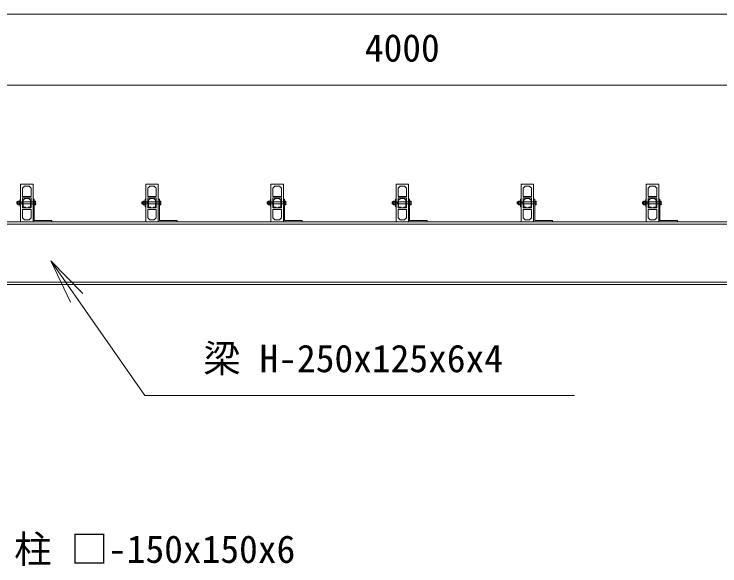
# Model space of a CAD drawing. Units: millimetres at full size, sheet at 1:60; details may follow other scales. Extents: x -1200 to 26400, y -900 to 18720.
# Drawn here: x 4029 to 6850, y 6013 to 8215 of the extents above; entities that cross this region are included whole.
import ezdxf
from ezdxf.enums import TextEntityAlignment as Align

# ---------------------------------------------------------------- set-up
doc = ezdxf.new("R2010")
doc.units = ezdxf.units.MM
doc.header["$LTSCALE"] = 60
for name, color, linetype, lineweight in [('D-STR', 1, 'Continuous', 13), ('D-STR-DIM', 7, 'Continuous', 13), ('D-STR-HTXT', 7, 'Continuous', 13)]:
    doc.layers.add(name, color=color, linetype=linetype, lineweight=lineweight)
doc.styles.add('ＭＳ ゴシック', font='')
doc.styles.get('ＭＳ ゴシック').set_extended_font_data('MS Gothic')

# ---------------------------------------------------------------- blocks, each defined once
blk = doc.blocks.new('open_arrow')
at = {"color": 0, "linetype": 'Continuous', "lineweight": -2}
blk.add_lwpolyline([(7.5, 1.25), (0, 0), (7.5, -1.25)], dxfattribs=at)

msp = doc.modelspace()

# ---------------------------------------------------------------- linework, layer by layer
at = {"layer": 'D-STR'}
for p, q in [((4055.37, 7386.49), (4055.37, 7536.49)), ((4055.37, 7536.49), (4105.37, 7536.49)), ((4105.37, 7536.49), (4105.37, 7386.49)), ((4555.37, 7386.49), (4555.37, 7536.49)), ((4555.37, 7536.49), (4605.37, 7536.49)), ((4605.37, 7536.49), (4605.37, 7386.49)), ((5055.37, 7386.49), (5055.37, 7536.49)), ((5055.37, 7536.49), (5105.37, 7536.49)), ((5105.37, 7536.49), (5105.37, 7386.49)), ((5555.37, 7386.49), (5555.37, 7536.49)), ((5555.37, 7536.49), (5605.37, 7536.49)), ((5605.37, 7536.49), (5605.37, 7386.49)), ((6055.37, 7386.49), (6055.37, 7536.49)), ((6055.37, 7536.49), (6105.37, 7536.49)), ((6105.37, 7536.49), (6105.37, 7386.49)), ((6555.37, 7386.49), (6555.37, 7536.49)), ((6555.37, 7536.49), (6605.37, 7536.49)), ((6605.37, 7536.49), (6605.37, 7386.49)), ((4071.37, 7528.49), (4063.37, 7520.49)), ((4063.37, 7520.49), (4063.37, 7487.49)), ((4089.37, 7528.49), (4071.37, 7528.49)), ((4097.37, 7520.49), (4089.37, 7528.49)), ((4097.37, 7487.49), (4097.37, 7520.49)), ((4571.37, 7528.49), (4563.37, 7520.49)), ((4563.37, 7520.49), (4563.37, 7487.49)), ((4589.37, 7528.49), (4571.37, 7528.49)), ((4597.37, 7520.49), (4589.37, 7528.49)), ((4597.37, 7487.49), (4597.37, 7520.49)), ((5071.37, 7528.49), (5063.37, 7520.49)), ((5063.37, 7520.49), (5063.37, 7487.49)), ((5089.37, 7528.49), (5071.37, 7528.49)), ((5097.37, 7520.49), (5089.37, 7528.49)), ((5097.37, 7487.49), (5097.37, 7520.49)), ((5571.37, 7528.49), (5563.37, 7520.49)), ((5563.37, 7520.49), (5563.37, 7487.49)), ((5589.37, 7528.49), (5571.37, 7528.49)), ((5597.37, 7520.49), (5589.37, 7528.49)), ((5597.37, 7487.49), (5597.37, 7520.49)), ((6071.37, 7528.49), (6063.37, 7520.49)), ((6063.37, 7520.49), (6063.37, 7487.49)), ((6089.37, 7528.49), (6071.37, 7528.49)), ((6097.37, 7520.49), (6089.37, 7528.49)), ((6097.37, 7487.49), (6097.37, 7520.49)), ((6571.37, 7528.49), (6563.37, 7520.49)), ((6563.37, 7520.49), (6563.37, 7487.49)), ((6589.37, 7528.49), (6571.37, 7528.49)), ((6597.37, 7520.49), (6589.37, 7528.49)), ((6597.37, 7487.49), (6597.37, 7520.49)), ((4053.37, 7476.49), (4055.37, 7476.49)), ((4053.37, 7446.49), (4053.37, 7476.49)), ((4055.37, 7476.49), (4055.37, 7446.49)), ((4063.37, 7487.49), (4097.37, 7487.49)), ((4063.37, 7441.49), (4063.37, 7481.49)), ((4063.37, 7481.49), (4097.37, 7481.49)), ((4072.72, 7478.92), (4065.92, 7472.12)), ((4088.02, 7478.92), (4072.72, 7478.92)), ((4094.82, 7472.12), (4088.02, 7478.92)), ((4097.37, 7481.49), (4097.37, 7441.49)), ((4109.87, 7476.49), (4105.37, 7476.49)), ((4105.37, 7476.49), (4105.37, 7386.49)), ((4109.87, 7390.99), (4109.87, 7476.49)), ((4553.37, 7476.49), (4555.37, 7476.49)), ((4553.37, 7446.49), (4553.37, 7476.49)), ((4555.37, 7476.49), (4555.37, 7446.49)), ((4563.37, 7487.49), (4597.37, 7487.49)), ((4563.37, 7441.49), (4563.37, 7481.49)), ((4563.37, 7481.49), (4597.37, 7481.49)), ((4572.72, 7478.92), (4565.92, 7472.12)), ((4588.02, 7478.92), (4572.72, 7478.92)), ((4594.82, 7472.12), (4588.02, 7478.92)), ((4597.37, 7481.49), (4597.37, 7441.49)), ((4609.87, 7476.49), (4605.37, 7476.49)), ((4605.37, 7476.49), (4605.37, 7386.49)), ((4609.87, 7390.99), (4609.87, 7476.49)), ((5053.37, 7476.49), (5055.37, 7476.49)), ((5053.37, 7446.49), (5053.37, 7476.49)), ((5055.37, 7476.49), (5055.37, 7446.49)), ((5063.37, 7487.49), (5097.37, 7487.49)), ((5063.37, 7441.49), (5063.37, 7481.49)), ((5063.37, 7481.49), (5097.37, 7481.49)), ((5072.72, 7478.92), (5065.92, 7472.12)), ((5088.02, 7478.92), (5072.72, 7478.92)), ((5094.82, 7472.12), (5088.02, 7478.92)), ((5097.37, 7481.49), (5097.37, 7441.49)), ((5109.87, 7476.49), (5105.37, 7476.49)), ((5105.37, 7476.49), (5105.37, 7386.49)), ((5109.87, 7390.99), (5109.87, 7476.49)), ((5553.37, 7476.49), (5555.37, 7476.49)), ((5553.37, 7446.49), (5553.37, 7476.49)), ((5555.37, 7476.49), (5555.37, 7446.49)), ((5563.37, 7487.49), (5597.37, 7487.49)), ((5563.37, 7441.49), (5563.37, 7481.49)), ((5563.37, 7481.49), (5597.37, 7481.49)), ((5572.72, 7478.92), (5565.92, 7472.12)), ((5588.02, 7478.92), (5572.72, 7478.92)), ((5594.82, 7472.12), (5588.02, 7478.92)), ((5597.37, 7481.49), (5597.37, 7441.49)), ((5609.87, 7476.49), (5605.37, 7476.49)), ((5605.37, 7476.49), (5605.37, 7386.49)), ((5609.87, 7390.99), (5609.87, 7476.49)), ((6053.37, 7476.49), (6055.37, 7476.49)), ((6053.37, 7446.49), (6053.37, 7476.49)), ((6055.37, 7476.49), (6055.37, 7446.49)), ((6063.37, 7487.49), (6097.37, 7487.49)), ((6063.37, 7441.49), (6063.37, 7481.49)), ((6063.37, 7481.49), (6097.37, 7481.49)), ((6072.72, 7478.92), (6065.92, 7472.12)), ((6088.02, 7478.92), (6072.72, 7478.92)), ((6094.82, 7472.12), (6088.02, 7478.92)), ((6097.37, 7481.49), (6097.37, 7441.49)), ((6109.87, 7476.49), (6105.37, 7476.49)), ((6105.37, 7476.49), (6105.37, 7386.49)), ((6109.87, 7390.99), (6109.87, 7476.49)), ((6553.37, 7476.49), (6555.37, 7476.49)), ((6553.37, 7446.49), (6553.37, 7476.49)), ((6555.37, 7476.49), (6555.37, 7446.49)), ((6563.37, 7487.49), (6597.37, 7487.49)), ((6563.37, 7441.49), (6563.37, 7481.49)), ((6563.37, 7481.49), (6597.37, 7481.49)), ((6572.72, 7478.92), (6565.92, 7472.12)), ((6588.02, 7478.92), (6572.72, 7478.92)), ((6594.82, 7472.12), (6588.02, 7478.92)), ((6597.37, 7481.49), (6597.37, 7441.49)), ((6609.87, 7476.49), (6605.37, 7476.49)), ((6605.37, 7476.49), (6605.37, 7386.49)), ((6609.87, 7390.99), (6609.87, 7476.49)), ((4039.87, 7464.41), (4061.87, 7464.41)), ((4039.87, 7458.58), (4061.87, 7458.58)), ((4040.96, 7465.49), (4040.96, 7457.49)), ((4044.57, 7467.99), (4045.15, 7469)), ((4044.57, 7454.99), (4044.57, 7467.99)), ((4045.15, 7453.99), (4044.57, 7454.99)), ((4045.15, 7469), (4050.79, 7469)), ((4050.79, 7465.25), (4045.15, 7465.25)), ((4045.15, 7457.74), (4050.79, 7457.74)), ((4050.79, 7453.99), (4045.15, 7453.99)), ((4050.79, 7469), (4051.37, 7467.99)), ((4051.37, 7454.99), (4050.79, 7453.99)), ((4051.37, 7469.49), (4053.37, 7469.49)), ((4051.37, 7453.49), (4051.37, 7469.49)), ((4051.37, 7467.99), (4051.37, 7454.99)), ((4053.37, 7453.49), (4051.37, 7453.49)), ((4053.37, 7469.49), (4053.37, 7453.49)), ((4055.37, 7446.49), (4053.37, 7446.49)), ((4061.87, 7465.49), (4061.87, 7457.49)), ((4061.87, 7464.41), (4065.62, 7465.49)), ((4061.87, 7458.58), (4065.62, 7457.49)), ((4065.92, 7472.12), (4065.92, 7444.07)), ((4094.82, 7444.07), (4094.82, 7472.12)), ((4114.68, 7465.25), (4109.87, 7465.25)), ((4109.87, 7457.74), (4114.68, 7457.74)), ((4539.87, 7464.41), (4561.87, 7464.41)), ((4539.87, 7458.58), (4561.87, 7458.58)), ((4540.96, 7465.49), (4540.96, 7457.49)), ((4544.57, 7467.99), (4545.15, 7469)), ((4544.57, 7454.99), (4544.57, 7467.99)), ((4545.15, 7453.99), (4544.57, 7454.99)), ((4545.15, 7469), (4550.79, 7469)), ((4550.79, 7465.25), (4545.15, 7465.25)), ((4545.15, 7457.74), (4550.79, 7457.74)), ((4550.79, 7453.99), (4545.15, 7453.99)), ((4550.79, 7469), (4551.37, 7467.99)), ((4551.37, 7454.99), (4550.79, 7453.99)), ((4551.37, 7469.49), (4553.37, 7469.49)), ((4551.37, 7453.49), (4551.37, 7469.49)), ((4551.37, 7467.99), (4551.37, 7454.99)), ((4553.37, 7453.49), (4551.37, 7453.49)), ((4553.37, 7469.49), (4553.37, 7453.49)), ((4555.37, 7446.49), (4553.37, 7446.49)), ((4561.87, 7465.49), (4561.87, 7457.49)), ((4561.87, 7464.41), (4565.62, 7465.49)), ((4561.87, 7458.58), (4565.62, 7457.49)), ((4565.92, 7472.12), (4565.92, 7444.07)), ((4594.82, 7444.07), (4594.82, 7472.12)), ((4614.68, 7465.25), (4609.87, 7465.25)), ((4609.87, 7457.74), (4614.68, 7457.74)), ((5039.87, 7464.41), (5061.87, 7464.41)), ((5039.87, 7458.58), (5061.87, 7458.58)), ((5040.96, 7465.49), (5040.96, 7457.49)), ((5044.57, 7467.99), (5045.15, 7469)), ((5044.57, 7454.99), (5044.57, 7467.99)), ((5045.15, 7453.99), (5044.57, 7454.99)), ((5045.15, 7469), (5050.79, 7469)), ((5050.79, 7465.25), (5045.15, 7465.25)), ((5045.15, 7457.74), (5050.79, 7457.74)), ((5050.79, 7453.99), (5045.15, 7453.99)), ((5050.79, 7469), (5051.37, 7467.99)), ((5051.37, 7454.99), (5050.79, 7453.99)), ((5051.37, 7469.49), (5053.37, 7469.49)), ((5051.37, 7453.49), (5051.37, 7469.49)), ((5051.37, 7467.99), (5051.37, 7454.99)), ((5053.37, 7453.49), (5051.37, 7453.49)), ((5053.37, 7469.49), (5053.37, 7453.49)), ((5055.37, 7446.49), (5053.37, 7446.49)), ((5061.87, 7465.49), (5061.87, 7457.49)), ((5061.87, 7464.41), (5065.62, 7465.49)), ((5061.87, 7458.58), (5065.62, 7457.49)), ((5065.92, 7472.12), (5065.92, 7444.07)), ((5094.82, 7444.07), (5094.82, 7472.12)), ((5114.68, 7465.25), (5109.87, 7465.25)), ((5109.87, 7457.74), (5114.68, 7457.74)), ((5539.87, 7464.41), (5561.87, 7464.41)), ((5539.87, 7458.58), (5561.87, 7458.58)), ((5540.96, 7465.49), (5540.96, 7457.49)), ((5544.57, 7467.99), (5545.15, 7469)), ((5544.57, 7454.99), (5544.57, 7467.99)), ((5545.15, 7453.99), (5544.57, 7454.99)), ((5545.15, 7469), (5550.79, 7469)), ((5550.79, 7465.25), (5545.15, 7465.25)), ((5545.15, 7457.74), (5550.79, 7457.74)), ((5550.79, 7453.99), (5545.15, 7453.99)), ((5550.79, 7469), (5551.37, 7467.99)), ((5551.37, 7454.99), (5550.79, 7453.99)), ((5551.37, 7469.49), (5553.37, 7469.49)), ((5551.37, 7453.49), (5551.37, 7469.49)), ((5551.37, 7467.99), (5551.37, 7454.99)), ((5553.37, 7453.49), (5551.37, 7453.49)), ((5553.37, 7469.49), (5553.37, 7453.49)), ((5555.37, 7446.49), (5553.37, 7446.49)), ((5561.87, 7465.49), (5561.87, 7457.49)), ((5561.87, 7464.41), (5565.62, 7465.49)), ((5561.87, 7458.58), (5565.62, 7457.49)), ((5565.92, 7472.12), (5565.92, 7444.07)), ((5594.82, 7444.07), (5594.82, 7472.12)), ((5614.68, 7465.25), (5609.87, 7465.25)), ((5609.87, 7457.74), (5614.68, 7457.74)), ((6039.87, 7464.41), (6061.87, 7464.41)), ((6039.87, 7458.58), (6061.87, 7458.58)), ((6040.96, 7465.49), (6040.96, 7457.49)), ((6044.57, 7467.99), (6045.15, 7469)), ((6044.57, 7454.99), (6044.57, 7467.99)), ((6045.15, 7453.99), (6044.57, 7454.99)), ((6045.15, 7469), (6050.79, 7469)), ((6050.79, 7465.25), (6045.15, 7465.25)), ((6045.15, 7457.74), (6050.79, 7457.74)), ((6050.79, 7453.99), (6045.15, 7453.99)), ((6050.79, 7469), (6051.37, 7467.99)), ((6051.37, 7454.99), (6050.79, 7453.99)), ((6051.37, 7469.49), (6053.37, 7469.49)), ((6051.37, 7453.49), (6051.37, 7469.49)), ((6051.37, 7467.99), (6051.37, 7454.99)), ((6053.37, 7453.49), (6051.37, 7453.49)), ((6053.37, 7469.49), (6053.37, 7453.49)), ((6055.37, 7446.49), (6053.37, 7446.49)), ((6061.87, 7465.49), (6061.87, 7457.49)), ((6061.87, 7464.41), (6065.62, 7465.49)), ((6061.87, 7458.58), (6065.62, 7457.49)), ((6065.92, 7472.12), (6065.92, 7444.07)), ((6094.82, 7444.07), (6094.82, 7472.12)), ((6114.68, 7465.25), (6109.87, 7465.25)), ((6109.87, 7457.74), (6114.68, 7457.74)), ((6539.87, 7464.41), (6561.87, 7464.41)), ((6539.87, 7458.58), (6561.87, 7458.58)), ((6540.96, 7465.49), (6540.96, 7457.49)), ((6544.57, 7467.99), (6545.15, 7469)), ((6544.57, 7454.99), (6544.57, 7467.99)), ((6545.15, 7453.99), (6544.57, 7454.99)), ((6545.15, 7469), (6550.79, 7469)), ((6550.79, 7465.25), (6545.15, 7465.25)), ((6545.15, 7457.74), (6550.79, 7457.74)), ((6550.79, 7453.99), (6545.15, 7453.99)), ((6550.79, 7469), (6551.37, 7467.99)), ((6551.37, 7454.99), (6550.79, 7453.99)), ((6551.37, 7469.49), (6553.37, 7469.49)), ((6551.37, 7453.49), (6551.37, 7469.49)), ((6551.37, 7467.99), (6551.37, 7454.99)), ((6553.37, 7453.49), (6551.37, 7453.49)), ((6553.37, 7469.49), (6553.37, 7453.49)), ((6555.37, 7446.49), (6553.37, 7446.49)), ((6561.87, 7465.49), (6561.87, 7457.49)), ((6561.87, 7464.41), (6565.62, 7465.49)), ((6561.87, 7458.58), (6565.62, 7457.49)), ((6565.92, 7472.12), (6565.92, 7444.07)), ((6594.82, 7444.07), (6594.82, 7472.12)), ((6614.68, 7465.25), (6609.87, 7465.25)), ((6609.87, 7457.74), (6614.68, 7457.74)), ((4097.37, 7441.49), (4063.37, 7441.49)), ((4063.37, 7402.49), (4063.37, 7435.49)), ((4063.37, 7435.49), (4097.37, 7435.49)), ((4065.92, 7444.07), (4075.92, 7444.07)), ((4084.82, 7444.07), (4094.82, 7444.07)), ((4097.37, 7435.49), (4097.37, 7402.49)), ((4597.37, 7441.49), (4563.37, 7441.49)), ((4563.37, 7402.49), (4563.37, 7435.49)), ((4563.37, 7435.49), (4597.37, 7435.49)), ((4565.92, 7444.07), (4575.92, 7444.07)), ((4584.82, 7444.07), (4594.82, 7444.07)), ((4597.37, 7435.49), (4597.37, 7402.49)), ((5097.37, 7441.49), (5063.37, 7441.49)), ((5063.37, 7402.49), (5063.37, 7435.49)), ((5063.37, 7435.49), (5097.37, 7435.49)), ((5065.92, 7444.07), (5075.92, 7444.07)), ((5084.82, 7444.07), (5094.82, 7444.07)), ((5097.37, 7435.49), (5097.37, 7402.49)), ((5597.37, 7441.49), (5563.37, 7441.49)), ((5563.37, 7402.49), (5563.37, 7435.49)), ((5563.37, 7435.49), (5597.37, 7435.49)), ((5565.92, 7444.07), (5575.92, 7444.07)), ((5584.82, 7444.07), (5594.82, 7444.07)), ((5597.37, 7435.49), (5597.37, 7402.49)), ((6097.37, 7441.49), (6063.37, 7441.49)), ((6063.37, 7402.49), (6063.37, 7435.49)), ((6063.37, 7435.49), (6097.37, 7435.49)), ((6065.92, 7444.07), (6075.92, 7444.07)), ((6084.82, 7444.07), (6094.82, 7444.07)), ((6097.37, 7435.49), (6097.37, 7402.49)), ((6597.37, 7441.49), (6563.37, 7441.49)), ((6563.37, 7402.49), (6563.37, 7435.49)), ((6563.37, 7435.49), (6597.37, 7435.49)), ((6565.92, 7444.07), (6575.92, 7444.07)), ((6584.82, 7444.07), (6594.82, 7444.07)), ((6597.37, 7435.49), (6597.37, 7402.49)), ((4071.37, 7394.49), (4063.37, 7402.49)), ((4089.37, 7394.49), (4071.37, 7394.49)), ((4097.37, 7402.49), (4089.37, 7394.49)), ((4180.37, 7390.99), (4109.87, 7390.99)), ((4180.37, 7386.49), (4180.37, 7390.99)), ((4571.37, 7394.49), (4563.37, 7402.49)), ((4589.37, 7394.49), (4571.37, 7394.49)), ((4597.37, 7402.49), (4589.37, 7394.49)), ((4680.37, 7390.99), (4609.87, 7390.99)), ((4680.37, 7386.49), (4680.37, 7390.99)), ((5071.37, 7394.49), (5063.37, 7402.49)), ((5089.37, 7394.49), (5071.37, 7394.49)), ((5097.37, 7402.49), (5089.37, 7394.49)), ((5180.37, 7390.99), (5109.87, 7390.99)), ((5180.37, 7386.49), (5180.37, 7390.99)), ((5571.37, 7394.49), (5563.37, 7402.49)), ((5589.37, 7394.49), (5571.37, 7394.49)), ((5597.37, 7402.49), (5589.37, 7394.49)), ((5680.37, 7390.99), (5609.87, 7390.99)), ((5680.37, 7386.49), (5680.37, 7390.99)), ((6071.37, 7394.49), (6063.37, 7402.49)), ((6089.37, 7394.49), (6071.37, 7394.49)), ((6097.37, 7402.49), (6089.37, 7394.49)), ((6180.37, 7390.99), (6109.87, 7390.99)), ((6180.37, 7386.49), (6180.37, 7390.99)), ((6571.37, 7394.49), (6563.37, 7402.49)), ((6589.37, 7394.49), (6571.37, 7394.49)), ((6597.37, 7402.49), (6589.37, 7394.49)), ((6680.37, 7390.99), (6609.87, 7390.99)), ((6680.37, 7386.49), (6680.37, 7390.99)), ((12780.37, 7386.49), (2380.37, 7386.49)), ((7577.87, 7377.49), (2389.37, 7377.49)), ((4105.37, 7386.49), (4055.37, 7386.49)), ((4105.37, 7386.49), (4180.37, 7386.49)), ((4605.37, 7386.49), (4555.37, 7386.49)), ((4605.37, 7386.49), (4680.37, 7386.49)), ((5105.37, 7386.49), (5055.37, 7386.49)), ((5105.37, 7386.49), (5180.37, 7386.49)), ((5605.37, 7386.49), (5555.37, 7386.49)), ((5605.37, 7386.49), (5680.37, 7386.49)), ((6105.37, 7386.49), (6055.37, 7386.49)), ((6105.37, 7386.49), (6180.37, 7386.49)), ((6605.37, 7386.49), (6555.37, 7386.49)), ((6605.37, 7386.49), (6680.37, 7386.49)), ((3380.37, 7136.49), (11780.37, 7136.49)), ((3381.22, 7145.49), (7577.87, 7145.49))]:
    msp.add_line(p, q, dxfattribs=at)
for points in [[(4109.87, 7465.49), (4040.96, 7465.49), (4039.87, 7464.41), (4039.87, 7458.58), (4040.96, 7457.49), (4109.87, 7457.49)], [(4609.87, 7465.49), (4540.96, 7465.49), (4539.87, 7464.41), (4539.87, 7458.58), (4540.96, 7457.49), (4609.87, 7457.49)], [(5109.87, 7465.49), (5040.96, 7465.49), (5039.87, 7464.41), (5039.87, 7458.58), (5040.96, 7457.49), (5109.87, 7457.49)], [(5609.87, 7465.49), (5540.96, 7465.49), (5539.87, 7464.41), (5539.87, 7458.58), (5540.96, 7457.49), (5609.87, 7457.49)], [(6109.87, 7465.49), (6040.96, 7465.49), (6039.87, 7464.41), (6039.87, 7458.58), (6040.96, 7457.49), (6109.87, 7457.49)], [(6609.87, 7465.49), (6540.96, 7465.49), (6539.87, 7464.41), (6539.87, 7458.58), (6540.96, 7457.49), (6609.87, 7457.49)]]:
    msp.add_lwpolyline(points, dxfattribs=at)
for points in [[(4109.87, 7469), (4114.68, 7469), (4115.26, 7467.99), (4115.26, 7454.99), (4114.68, 7453.99), (4109.87, 7453.99)], [(4609.87, 7469), (4614.68, 7469), (4615.26, 7467.99), (4615.26, 7454.99), (4614.68, 7453.99), (4609.87, 7453.99)], [(5109.87, 7469), (5114.68, 7469), (5115.26, 7467.99), (5115.26, 7454.99), (5114.68, 7453.99), (5109.87, 7453.99)], [(5609.87, 7469), (5614.68, 7469), (5615.26, 7467.99), (5615.26, 7454.99), (5614.68, 7453.99), (5609.87, 7453.99)], [(6109.87, 7469), (6114.68, 7469), (6115.26, 7467.99), (6115.26, 7454.99), (6114.68, 7453.99), (6109.87, 7453.99)], [(6609.87, 7469), (6614.68, 7469), (6615.26, 7467.99), (6615.26, 7454.99), (6614.68, 7453.99), (6609.87, 7453.99)]]:
    msp.add_lwpolyline(points, close=True, dxfattribs=at)
for points in [[(4114.68, 7469), (4114.72, 7468.84), (4114.83, 7468.37), (4114.86, 7468.21), (4114.9, 7468.05), (4115, 7467.58), (4115.03, 7467.42), (4115.06, 7467.26), (4115.15, 7466.79), (4115.17, 7466.63), (4115.2, 7466.47), (4115.26, 7465.99), (4115.27, 7465.83), (4115.29, 7465.61), (4115.33, 7464.93), (4115.34, 7464.71), (4115.35, 7464.48), (4115.34, 7463.8), (4115.34, 7463.57), (4115.34, 7463.35), (4115.33, 7462.67), (4115.32, 7462.44), (4115.32, 7462.21), (4115.31, 7461.53), (4115.32, 7461.31), (4115.33, 7461.03), (4115.36, 7460.21), (4115.38, 7459.94), (4115.4, 7459.67), (4115.47, 7458.85), (4115.5, 7458.58), (4115.53, 7458.31), (4115.63, 7457.49), (4115.66, 7457.22), (4115.69, 7456.95), (4115.8, 7456.14), (4115.84, 7455.87)], [(4614.68, 7469), (4614.72, 7468.84), (4614.83, 7468.37), (4614.86, 7468.21), (4614.9, 7468.05), (4615, 7467.58), (4615.03, 7467.42), (4615.06, 7467.26), (4615.15, 7466.79), (4615.17, 7466.63), (4615.2, 7466.47), (4615.26, 7465.99), (4615.27, 7465.83), (4615.29, 7465.61), (4615.33, 7464.93), (4615.34, 7464.71), (4615.35, 7464.48), (4615.34, 7463.8), (4615.34, 7463.57), (4615.34, 7463.35), (4615.33, 7462.67), (4615.32, 7462.44), (4615.32, 7462.21), (4615.31, 7461.53), (4615.32, 7461.31), (4615.33, 7461.03), (4615.36, 7460.21), (4615.38, 7459.94), (4615.4, 7459.67), (4615.47, 7458.85), (4615.5, 7458.58), (4615.53, 7458.31), (4615.63, 7457.49), (4615.66, 7457.22), (4615.69, 7456.95), (4615.8, 7456.14), (4615.84, 7455.87)], [(5114.68, 7469), (5114.72, 7468.84), (5114.83, 7468.37), (5114.86, 7468.21), (5114.9, 7468.05), (5115, 7467.58), (5115.03, 7467.42), (5115.06, 7467.26), (5115.15, 7466.79), (5115.17, 7466.63), (5115.2, 7466.47), (5115.26, 7465.99), (5115.27, 7465.83), (5115.29, 7465.61), (5115.33, 7464.93), (5115.34, 7464.71), (5115.35, 7464.48), (5115.34, 7463.8), (5115.34, 7463.57), (5115.34, 7463.35), (5115.33, 7462.67), (5115.32, 7462.44), (5115.32, 7462.21), (5115.31, 7461.53), (5115.32, 7461.31), (5115.33, 7461.03), (5115.36, 7460.21), (5115.38, 7459.94), (5115.4, 7459.67), (5115.47, 7458.85), (5115.5, 7458.58), (5115.53, 7458.31), (5115.63, 7457.49), (5115.66, 7457.22), (5115.69, 7456.95), (5115.8, 7456.14), (5115.84, 7455.87)], [(5614.68, 7469), (5614.72, 7468.84), (5614.83, 7468.37), (5614.86, 7468.21), (5614.9, 7468.05), (5615, 7467.58), (5615.03, 7467.42), (5615.06, 7467.26), (5615.15, 7466.79), (5615.17, 7466.63), (5615.2, 7466.47), (5615.26, 7465.99), (5615.27, 7465.83), (5615.29, 7465.61), (5615.33, 7464.93), (5615.34, 7464.71), (5615.35, 7464.48), (5615.34, 7463.8), (5615.34, 7463.57), (5615.34, 7463.35), (5615.33, 7462.67), (5615.32, 7462.44), (5615.32, 7462.21), (5615.31, 7461.53), (5615.32, 7461.31), (5615.33, 7461.03), (5615.36, 7460.21), (5615.38, 7459.94), (5615.4, 7459.67), (5615.47, 7458.85), (5615.5, 7458.58), (5615.53, 7458.31), (5615.63, 7457.49), (5615.66, 7457.22), (5615.69, 7456.95), (5615.8, 7456.14), (5615.84, 7455.87)], [(6114.68, 7469), (6114.72, 7468.84), (6114.83, 7468.37), (6114.86, 7468.21), (6114.9, 7468.05), (6115, 7467.58), (6115.03, 7467.42), (6115.06, 7467.26), (6115.15, 7466.79), (6115.17, 7466.63), (6115.2, 7466.47), (6115.26, 7465.99), (6115.27, 7465.83), (6115.29, 7465.61), (6115.33, 7464.93), (6115.34, 7464.71), (6115.35, 7464.48), (6115.34, 7463.8), (6115.34, 7463.57), (6115.34, 7463.35), (6115.33, 7462.67), (6115.32, 7462.44), (6115.32, 7462.21), (6115.31, 7461.53), (6115.32, 7461.31), (6115.33, 7461.03), (6115.36, 7460.21), (6115.38, 7459.94), (6115.4, 7459.67), (6115.47, 7458.85), (6115.5, 7458.58), (6115.53, 7458.31), (6115.63, 7457.49), (6115.66, 7457.22), (6115.69, 7456.95), (6115.8, 7456.14), (6115.84, 7455.87)], [(6614.68, 7469), (6614.72, 7468.84), (6614.83, 7468.37), (6614.86, 7468.21), (6614.9, 7468.05), (6615, 7467.58), (6615.03, 7467.42), (6615.06, 7467.26), (6615.15, 7466.79), (6615.17, 7466.63), (6615.2, 7466.47), (6615.26, 7465.99), (6615.27, 7465.83), (6615.29, 7465.61), (6615.33, 7464.93), (6615.34, 7464.71), (6615.35, 7464.48), (6615.34, 7463.8), (6615.34, 7463.57), (6615.34, 7463.35), (6615.33, 7462.67), (6615.32, 7462.44), (6615.32, 7462.21), (6615.31, 7461.53), (6615.32, 7461.31), (6615.33, 7461.03), (6615.36, 7460.21), (6615.38, 7459.94), (6615.4, 7459.67), (6615.47, 7458.85), (6615.5, 7458.58), (6615.53, 7458.31), (6615.63, 7457.49), (6615.66, 7457.22), (6615.69, 7456.95), (6615.8, 7456.14), (6615.84, 7455.87)]]:
    msp.add_open_spline(points, degree=3, knots=[0, 0, 0, 0, 1, 1, 1, 2, 2, 2, 3, 3, 3, 4, 4, 4, 5, 5, 5, 6, 6, 6, 7, 7, 7, 8, 8, 8, 9, 9, 9, 10, 10, 10, 11, 11, 11, 12, 12, 12, 12], dxfattribs=at)
at = {"layer": 'D-STR-DIM'}
for p, q in [((12780.37, 8215.19), (2380.37, 8215.19)), ((7580.37, 7932.28), (3580.37, 7932.28))]:
    msp.add_line(p, q, dxfattribs=at)
at = {"layer": 'D-STR-HTXT'}
msp.add_lwpolyline([(4176.24, 7229.91), (4551.87, 6692.68), (4731.87, 6692.68), (6269.18, 6692.68)], dxfattribs=at)

# ---------------------------------------------------------------- block references
at = {"layer": 'D-STR-HTXT', "xscale": 24, "yscale": 24, "rotation": 305}
msp.add_blockref('open_arrow', (4176.24, 7229.91), dxfattribs=at)

# ---------------------------------------------------------------- texts
at = {"layer": 'D-STR-DIM', "style": 'ＭＳ ゴシック'}
msp.add_text('4000', height=110, dxfattribs=at).set_placement((5580.37, 8135.54), align=Align.TOP_CENTER)
at = {"layer": 'D-STR-HTXT', "style": 'ＭＳ ゴシック'}
for s, p in [('梁 H-250x125x6x4', (4785.13, 6895.95)), ('柱 □-150x150x6', (4029.51, 6134.77))]:
    msp.add_text(s, height=110, dxfattribs=at).set_placement(p, align=Align.TOP_LEFT)

doc.saveas('drawing.dxf')
